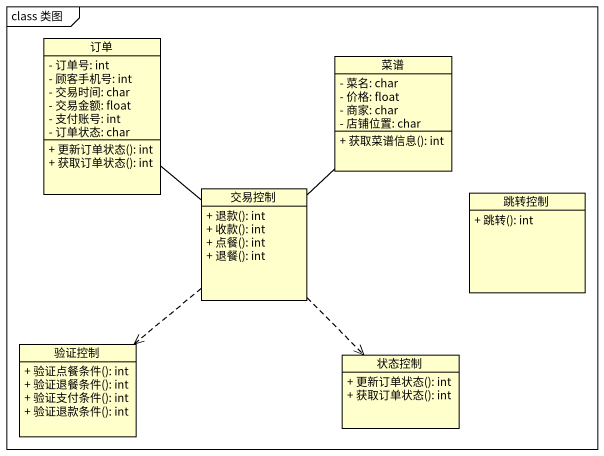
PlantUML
@startuml
mainframe class 类图
hide circle
hide empty members
skinparam classAttributeIconSize 0
class 订单 {
  - 订单号: int
  - 顾客手机号: int
  - 交易时间: char
  - 交易金额: float
  - 支付账号: int
  - 订单状态: char
  + 更新订单状态(): int
  + 获取订单状态(): int
}
class 菜谱 {
  - 菜名: char
  - 价格: float
  - 商家: char
  - 店铺位置: char
  + 获取菜谱信息(): int
}
class 交易控制 {
  + 退款(): int
  + 收款(): int
  + 点餐(): int
  + 退餐(): int
}
class 跳转控制 {
  + 跳转(): int
}
class 验证控制 {
  + 验证点餐条件(): int
  + 验证退餐条件(): int
  + 验证支付条件(): int
  + 验证退款条件(): int
}
class 状态控制 {
  + 更新订单状态(): int
  + 获取订单状态(): int
}
交易控制 -up- 订单
交易控制 -up- 菜谱
交易控制 ..> 验证控制
交易控制 ..> 状态控制
@enduml
